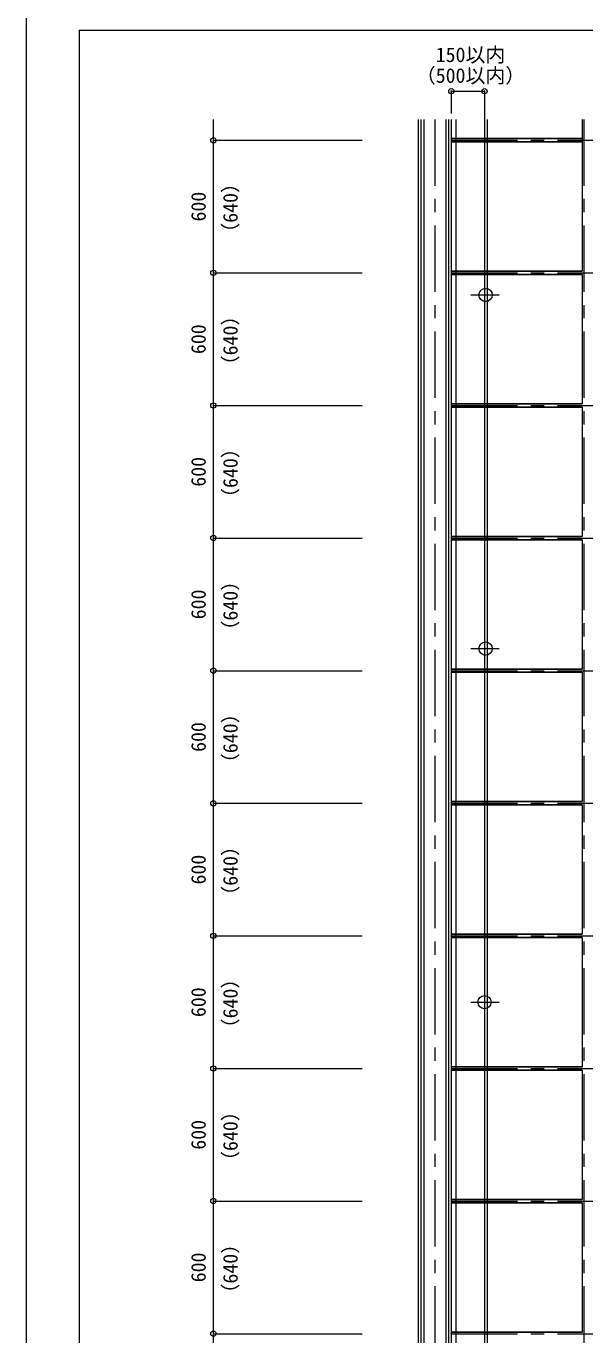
# Model space of a CAD drawing. Units: millimetres on the paper, enlarged 10 times, with parts at other scales. Extents: x -1950 to 1950, y -1347 to 1325.
# Drawn here: x -1950 to -1529, y -828 to 159 of the extents above; entities that cross this region are included whole.
import ezdxf
from ezdxf.enums import TextEntityAlignment as Align

# ---------------------------------------------------------------- set-up
doc = ezdxf.new("R2010")
doc.units = ezdxf.units.MM
doc.header["$LTSCALE"] = 10
doc.header["$PDMODE"] = 32
doc.header["$PDSIZE"] = 4
doc.linetypes.add('CHAIN1', pattern=[8, 5, -1, 1, -1])
for name, color, linetype, lineweight in [('9-0_中心線', 4, 'CHAIN1', 9), ('9-1_吊り材', 7, 'Continuous', 18), ('9-2_野縁受け', 3, 'Continuous', 18), ('9-3_野縁', 2, 'Continuous', 25), ('9-5_寸法', 7, 'Continuous', 9), ('9-9_躯体他', 4, 'Continuous', 9), ('9-B_補強金具・金具・その他', 3, 'Continuous', 18), ('F-3_野縁', 3, 'Continuous', 18)]:
    doc.layers.add(name, color=color, linetype=linetype, lineweight=lineweight)
doc.styles.add('ＭＳ ゴシック', font='')
doc.styles.get('ＭＳ ゴシック').set_extended_font_data('MS Gothic')

msp = doc.modelspace()

# ---------------------------------------------------------------- linework, layer by layer
at = {"layer": '9-0_中心線'}
for p, q in [((-1642.03, 89.06), (-1642.03, -939.84)), ((-1529.53, 89.06), (-1529.53, -941.65)), ((-1629.53, 73.32), (-283.88, 73.32)), ((-1629.53, -26.68), (-283.88, -26.68)), ((-1614.84, -43.35), (-1593.39, -43.35)), ((-1629.53, -126.68), (-283.88, -126.68)), ((-1629.53, -226.68), (-283.88, -226.68)), ((-1614.84, -310.02), (-1593.39, -310.02)), ((-1629.53, -326.68), (-283.88, -326.68)), ((-1629.53, -426.68), (-283.88, -426.68)), ((-1629.53, -526.68), (-283.88, -526.68)), ((-1614.84, -576.68), (-1593.39, -576.68)), ((-1629.53, -626.68), (-283.88, -626.68)), ((-1629.53, -726.68), (-283.88, -726.68)), ((-1629.53, -826.68), (-283.88, -826.68))]:
    msp.add_line(p, q, dxfattribs=at)
at = {"layer": '9-1_吊り材'}
for centre in [(-1603.7, -43.35), (-1603.7, -310.02), (-1604.52, -576.68)]:
    msp.add_circle(centre, 5, dxfattribs=at)
at = {"layer": '9-2_野縁受け'}
for p, q in [((-1604.53, 89.06), (-1604.53, -893.08)), ((-1602.53, 89.06), (-1602.53, -893.08)), ((-1530.78, 89.06), (-1530.78, -25.43)), ((-1530.78, 89.06), (-1530.78, 74.57)), ((-1530.78, -27.93), (-1530.78, -125.43)), ((-1530.78, -127.93), (-1530.78, -225.43)), ((-1530.78, -227.93), (-1530.78, -325.43)), ((-1530.78, -327.93), (-1530.78, -425.43)), ((-1530.78, -427.93), (-1530.78, -525.43)), ((-1530.78, -527.93), (-1530.78, -625.43)), ((-1530.78, -627.93), (-1530.78, -725.43)), ((-1530.78, -727.93), (-1530.78, -825.43))]:
    msp.add_line(p, q, dxfattribs=at)
at = {"layer": '9-3_野縁'}
for p, q in [((-1629.53, 74.57), (-1530.78, 74.57)), ((-1629.53, 72.07), (-1530.78, 72.07)), ((-1629.53, -25.43), (-1530.78, -25.43)), ((-1629.53, -27.93), (-1530.78, -27.93)), ((-1629.53, -125.43), (-1530.78, -125.43)), ((-1629.53, -127.93), (-1530.78, -127.93)), ((-1629.53, -225.43), (-1530.78, -225.43)), ((-1629.53, -227.93), (-1530.78, -227.93)), ((-1629.53, -325.43), (-1530.78, -325.43)), ((-1629.53, -327.93), (-1530.78, -327.93)), ((-1629.53, -425.43), (-1530.78, -425.43)), ((-1629.53, -427.93), (-1530.78, -427.93)), ((-1629.53, -525.43), (-1530.78, -525.43)), ((-1629.53, -527.93), (-1530.78, -527.93)), ((-1629.53, -625.43), (-1530.78, -625.43)), ((-1629.53, -627.93), (-1530.78, -627.93)), ((-1629.53, -725.43), (-1530.78, -725.43)), ((-1629.53, -727.93), (-1530.78, -727.93)), ((-1629.53, -825.43), (-1530.78, -825.43))]:
    msp.add_line(p, q, dxfattribs=at)
at = {"layer": '9-5_寸法', "color": 4}
for p, q in [((-1629.53, 110.32), (-1629.53, 110.11)), ((-1629.53, 110.32), (-1629.53, 93.63)), ((-1604.53, 110.32), (-1604.53, -21.48)), ((-1808.88, 73.32), (-1808.88, 89.06)), ((-1808.88, -926.68), (-1808.88, -826.68)), ((-1808.88, -826.68), (-1696.64, -826.68))]:
    msp.add_line(p, q, dxfattribs=at)
for points in [[(-1629.53, 110.32), (-1628.89, 110.32), (-1604.53, 110.32)], [(-1808.88, -26.68), (-1808.88, 73.32), (-1696.64, 73.32)], [(-1808.88, -126.68), (-1808.88, -26.68), (-1696.64, -26.68)], [(-1808.88, -226.68), (-1808.88, -126.68), (-1696.64, -126.68)], [(-1808.88, -326.68), (-1808.88, -226.68), (-1696.64, -226.68)], [(-1808.88, -426.68), (-1808.88, -326.68), (-1696.64, -326.68)], [(-1808.88, -526.68), (-1808.88, -426.68), (-1696.64, -426.68)], [(-1808.88, -626.68), (-1808.88, -526.68), (-1696.64, -526.68)], [(-1808.88, -726.68), (-1808.88, -626.68), (-1696.64, -626.68)], [(-1808.88, -826.68), (-1808.88, -726.68), (-1696.64, -726.68)]]:
    msp.add_lwpolyline(points, dxfattribs=at)
at = {"layer": '9-5_寸法'}
for p in [(-1629.53, 110.32), (-1604.53, 110.32), (-1808.88, 73.32), (-1808.88, -26.68), (-1808.88, -126.68), (-1808.88, -226.68), (-1808.88, -326.68), (-1808.88, -426.68), (-1808.88, -526.68), (-1808.88, -626.68), (-1808.88, -726.68), (-1808.88, -826.68)]:
    msp.add_point(p, dxfattribs=at)
at = {"layer": '9-9_躯体他'}
for p, q in [((-1654.53, 89.06), (-1654.53, -951.68)), ((-1652.45, 89.06), (-1652.45, -949.6)), ((-1650.36, 89.06), (-1650.36, -947.52)), ((-1633.7, 89.06), (-1633.7, -782.98)), ((-1631.61, 89.06), (-1631.61, -928.77)), ((-1629.53, 89.06), (-1629.53, -926.68)), ((-1633.7, -782.98), (-1633.7, -930.85))]:
    msp.add_line(p, q, dxfattribs=at)
at = {"layer": '9-B_補強金具・金具・その他'}
msp.add_line((-1626.2, 89.06), (-1626.2, -923.35), dxfattribs=at)
at = {"layer": 'F-3_野縁'}
for p, q in [((-1950, 1325), (-1950, -1325)), ((-1910, 156.37), (-20, 156.37)), ((-1910, 156.37), (-1910, -1125))]:
    msp.add_line(p, q, dxfattribs=at)

# ---------------------------------------------------------------- texts
at = {"layer": '9-5_寸法', "style": 'ＭＳ ゴシック'}
for s, p in [('150以内', (-1641.31, 129.03)), ('（500以内）', (-1656.31, 113.35))]:
    msp.add_text(s, height=11, dxfattribs=at).set_placement(p, align=Align.BOTTOM_LEFT)
for s, p in [('600', (-1811.38, 12.07)), ('（640）', (-1787.3, -3.9)), ('600', (-1811.38, -87.93)), ('（640）', (-1787.3, -103.9)), ('600', (-1811.38, -187.93)), ('（640）', (-1787.3, -203.9)), ('600', (-1811.38, -287.93)), ('（640）', (-1787.3, -303.9)), ('（640）', (-1787.3, -403.9)), ('600', (-1811.38, -387.93)), ('（640）', (-1787.3, -503.9)), ('600', (-1811.38, -487.93)), ('（640）', (-1787.3, -603.9)), ('600', (-1811.38, -587.93)), ('600', (-1811.38, -687.93)), ('（640）', (-1787.3, -703.9)), ('600', (-1811.38, -787.93)), ('（640）', (-1787.3, -803.9))]:
    msp.add_text(s, height=11, rotation=90, dxfattribs=at).set_placement(p, align=Align.BOTTOM_LEFT)

doc.saveas('drawing.dxf')
